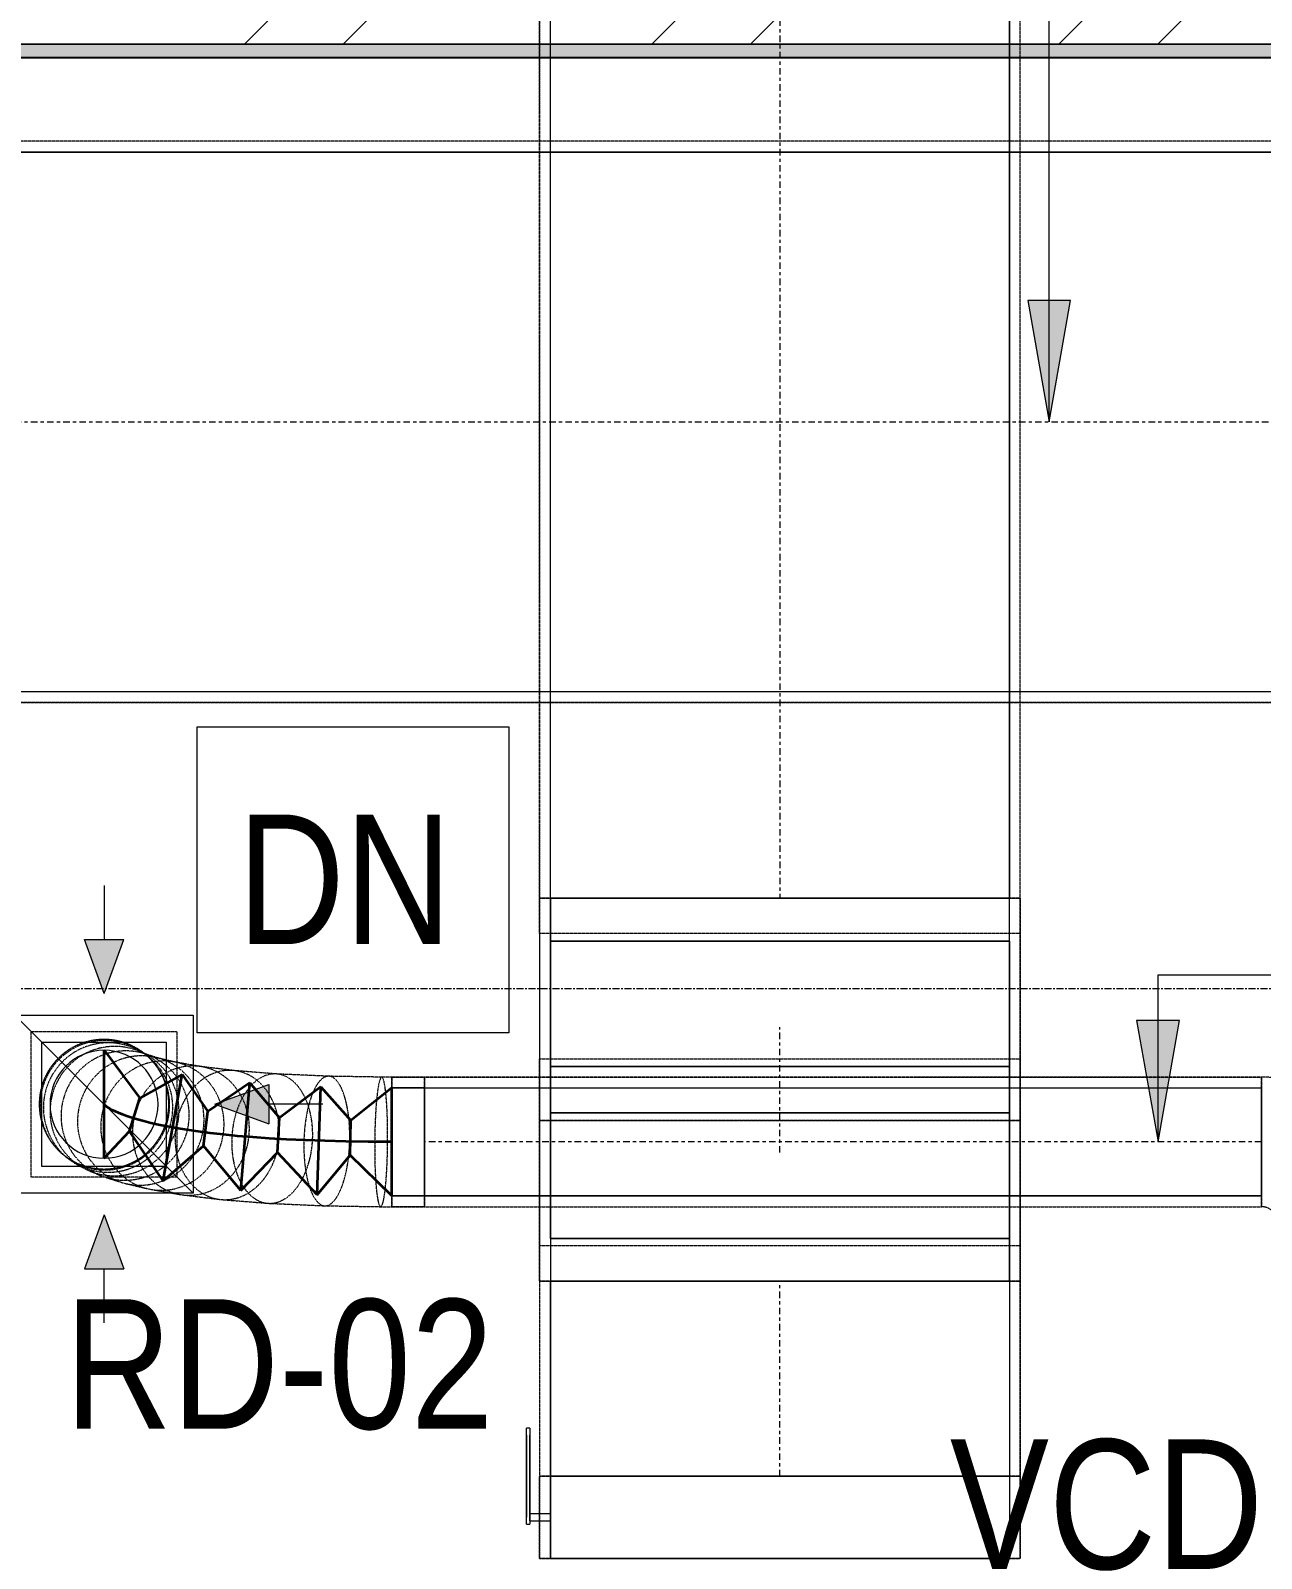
# Model space of a CAD drawing. Header units: inches. Extents: x -83664 to 20107, y -47222 to 19398.
# Drawn here: x -12832 to -10553, y -28820 to -25990 of the extents above; entities that cross this region are included whole.
import ezdxf

# ---------------------------------------------------------------- set-up
doc = ezdxf.new("R2010")
doc.units = ezdxf.units.IN
doc.header["$MEASUREMENT"] = 0
for name, pattern in [('Center', [29.999999, 12, -6, 6, -6]), ('Grid Line', [22.225, 12.7, -3.175, 3.175, -3.175]), ('Hidden 0_50', [1.0584, 0.5292, -0.5292])]:
    doc.linetypes.add(name, pattern=pattern)
for name, color, linetype, lineweight in [('A-DETL-GENF', 7, 'Continuous', 9), ('A-WALL', 7, 'Continuous', 9), ('A-WALL-PATT', 7, 'Continuous', 25), ('G-ANNO-TEXT', 7, 'Continuous', 9), ('M-HVAC-CDFF', 7, 'Continuous', 9), ('M-HVAC-DUCT-CNTR', 7, 'Center', 9), ('M-HVAC-DUCT-IDEN', 7, 'Continuous', 18), ('S-GRID', 7, 'Continuous', 9)]:
    doc.layers.add(name, color=color, linetype=linetype, lineweight=lineweight)
doc.layers.add('M-HVAC-DUCT', color=7, linetype='Continuous', lineweight=9, true_color=0xffe97f)
doc.layers.add('M-HVAC-DUCT-PATT', color=7, linetype='Continuous', lineweight=35, true_color=0x007f00)
doc.styles.add('Arial Narrow_21', font='ARIALN.TTF', dxfattribs={"height": 240})
pattern_1 = [(0, (0, 0), (1219.2, 304.8), [50.292, -864.108, 50.292, -864.108, -4876.8]), (0, (0, 0), (1219.2, 304.8), [-1828.8, 50.292, -1778.508, 50.292, -864.108, -2133.6]), (0, (0, 0), (1219.2, 304.8), [-4572, 50.292, -559.308, 50.292, -1473.708]), (120, (457.2, 152.4), (-873.56454, 903.45817), [50.292, -864.108, 50.292, -864.108, -4876.8]), (120, (457.2, 152.4), (-873.56454, 903.45817), [-1828.8, 50.292, -1778.508, 50.292, -864.108, -2133.6]), (120, (457.2, 152.4), (-873.56454, 903.45817), [-4572, 50.292, -559.308, 50.292, -1473.708]), (240, (609.6, 762), (-345.63546, -1208.25817), [50.292, -864.108, 50.292, -864.108, -4876.8]), (240, (609.6, 762), (-345.63546, -1208.25817), [-1828.8, 50.292, -1778.508, 50.292, -864.108, -2133.6]), (240, (609.6, 762), (-345.63546, -1208.25817), [-4572, 50.292, -559.308, 50.292, -1473.708])]
pattern_2 = [(45, (0, 0), (-377.1708, 377.1708), []), (45, (0, 571.5), (-377.1708, 377.1708), [])]

# ---------------------------------------------------------------- blocks, each defined once
blk = doc.blocks.new('GCE-AT-Return Air Rectangular Diffuser - 230x230-7597546-FIRST FLOOR AC CONDITIONING LAYOUT - PART A')
at = {"layer": 'A-DETL-GENF', "true_color": 0xff00ff}
for points in [[(0, 205), (36.4, 305), (-36.4, 305)], [(-305, -36.4), (-205, 0), (-305, 36.4)], [(305, -36.4), (305, 36.4), (205, 0)], [(36.4, -305), (0, -205), (-36.4, -305)]]:
    blk.add_hatch(color=6, dxfattribs=at).paths.add_polyline_path(points)
at = {"layer": 'A-DETL-GENF', "color": 6, "true_color": 0xff00ff}
for p, q in [((0, 405), (0, 305)), ((0, 205), (-36.4, 305)), ((-36.4, 305), (36.4, 305)), ((0, 205), (36.4, 305)), ((-165, 165), (165, 165)), ((-165, -165), (-165, 165)), ((-165, 165), (165, -165)), ((165, 165), (165, -165)), ((-205, 0), (-305, 36.4)), ((-305, -36.4), (-305, 36.4)), ((205, 0), (305, 36.4)), ((305, 36.4), (305, -36.4)), ((405, 0), (305, 0)), ((-405, 0), (-305, 0)), ((-205, 0), (-305, -36.4)), ((205, 0), (305, -36.4)), ((165, -165), (-165, -165)), ((0, -205), (-36.4, -305)), ((0, -205), (36.4, -305)), ((-36.4, -305), (36.4, -305)), ((0, -405), (0, -305))]:
    blk.add_line(p, q, dxfattribs=at)
blk = doc.blocks.new('M_Rectangular to Round Transition - Angle - 45 Degree-V62-FIRST FLOOR AC CONDITIONING LAYOUT - PART A')
at = {"layer": 'M-HVAC-DUCT', "color": 6, "true_color": 0xff00ff}
for p, q in [((0, 100), (60.4, 100)), ((60.4, 100), (0, 100)), ((0, 100), (0, -100)), ((0, -100), (0, 100)), ((60.4, 0), (60.4, 100)), ((60.4, 0), (60.4, 100)), ((60.4, -100), (60.4, 0)), ((60.4, -100), (60.4, 0)), ((0, -100), (60.4, -100)), ((60.4, -100), (0, -100))]:
    blk.add_line(p, q, dxfattribs=at)
blk = doc.blocks.new('M_Rectangular to Round Transition - Angle - 45 Degree-7626202-FIRST FLOOR AC CONDITIONING LAYOUT - PART A')
at = {"layer": 'M-HVAC-DUCT', "color": 6, "true_color": 0xff00ff}
for p, q in [((132975.6, 86453.8), (133205.6, 86453.8)), ((132975.6, 86223.8), (132975.6, 86453.8)), ((133205.6, 86453.8), (133205.6, 86223.8)), ((133205.6, 86223.8), (132975.6, 86223.8))]:
    blk.add_line(p, q, dxfattribs=at)
for start, end in [(90, 180), (0, 90), (180, 270), (270, 0)]:
    blk.add_arc((133090.6, 86338.8), 100, start, end, dxfattribs=at)
blk = doc.blocks.new('TEMW-ME-DMP-Volume Control Damper - Standard-8296146-FIRST FLOOR AC CONDITIONING LAYOUT - PART A')
at = {"layer": 'M-HVAC-DUCT', "color": 30, "true_color": 0xff7f00}
for p, q in [((-165.1, 463.1), (-165.1, 469.45)), ((-152.4, 469.45), (-165.1, 469.45)), ((-165.1, 463.1), (-152.4, 463.1)), ((0, 469.45), (-152.4, 469.45)), ((-152.4, 469.45), (0, 469.45)), ((0, 463.1), (-152.4, 463.1)), ((-152.4, 463.1), (0, 463.1)), ((-6.35, 425), (-6.35, 463.1)), ((6.35, 463.1), (-6.35, 463.1)), ((6.35, 463.1), (-6.35, 463.1)), ((12.7, 469.45), (0, 469.45)), ((0, 463.1), (12.7, 463.1)), ((6.35, 463.1), (6.35, 425)), ((12.7, 469.45), (12.7, 463.1)), ((-76.2, 425), (-76.2, -425)), ((-76.2, -425), (-76.2, 425)), ((76.2, 425), (-76.2, 425)), ((-76.2, 425), (76.2, 425)), ((-76.2, 425), (76.2, 425)), ((-6.35, 425), (6.35, 425)), ((-6.35, 425), (6.35, 425)), ((76.2, 425), (76.2, -425)), ((76.2, -425), (76.2, 425)), ((-76.2, -425), (76.2, -425)), ((-76.2, -425), (76.2, -425)), ((-76.2, -425), (76.2, -425))]:
    blk.add_line(p, q, dxfattribs=at)
blk = doc.blocks.new('M_Rec Elbow - Radius - 0_75W-8989806-FIRST FLOOR AC CONDITIONING LAYOUT - PART A')
at = {"layer": 'M-HVAC-DUCT', "color": 30, "true_color": 0xff7f00}
for p, q in [((140437.2, 70463.5), (139587.2, 70463.5)), ((139587.2, 70463.5), (139587.2, 70145.3)), ((139587.2, 70463.5), (139587.2, 70065.8)), ((140437.2, 70145.3), (140437.2, 70463.5)), ((140437.2, 70463.5), (140437.2, 70065.8)), ((139587.2, 70145.3), (140437.2, 70145.3)), ((139587.2, 70145.3), (139587.2, 70065.8)), ((140437.2, 70065.8), (140437.2, 70145.3)), ((140437.2, 70065.8), (139587.2, 70065.8)), ((139587.2, 70065.8), (140437.2, 70065.8))]:
    blk.add_line(p, q, dxfattribs=at)
blk = doc.blocks.new('M_Rec Elbow - Radius - 0_75W-V168-FIRST FLOOR AC CONDITIONING LAYOUT - PART A')
at = {"layer": 'M-HVAC-DUCT', "color": 30, "true_color": 0xff7f00}
for p, q in [((139587.2, 70775.4), (140437.2, 70775.4)), ((140437.2, 70775.4), (139587.2, 70775.4)), ((139587.2, 70775.4), (139587.2, 70695.8)), ((139587.2, 70377.6), (139587.2, 70775.4)), ((140437.2, 70695.8), (140437.2, 70775.4)), ((140437.2, 70377.6), (140437.2, 70775.4)), ((139587.2, 70695.8), (140437.2, 70695.8)), ((139587.2, 70377.6), (139587.2, 70695.8)), ((140437.2, 70695.8), (140437.2, 70377.6)), ((140437.2, 70377.6), (139587.2, 70377.6))]:
    blk.add_line(p, q, dxfattribs=at)
blk = doc.blocks.new('TEMW-SMBZ-HO-BM-HVAC-00002_rvt-1-FIRST FLOOR AC CONDITIONING LAYOUT - PART A')
at = {"layer": 'M-HVAC-DUCT', "color": 30, "linetype": 'Hidden 0_50', "true_color": 0xff7f00}
for p, q in [((139567.2, 72523.3), (139567.2, 70775.4)), ((139567.2, 70775.4), (139567.2, 72523.3)), ((140457.2, 70775.4), (140457.2, 72523.3)), ((140457.2, 70775.4), (140457.2, 72523.3)), ((139567.2, 70775.4), (140457.2, 70775.4)), ((140457.2, 70775.4), (139567.2, 70775.4)), ((139567.2, 70710), (139567.2, 70775.4)), ((139567.2, 70775.4), (139567.2, 70363.5)), ((139567.2, 70775.4), (140457.2, 70775.4)), ((140457.2, 70775.4), (139567.2, 70775.4)), ((140457.2, 70363.5), (140457.2, 70775.4)), ((140457.2, 70775.4), (140457.2, 70710)), ((140457.2, 70710), (139567.2, 70710)), ((139567.2, 70710), (139567.2, 70363.5)), ((139567.2, 70710), (139567.2, 70477.7)), ((139567.2, 70710), (139567.2, 70363.5)), ((140457.2, 70710), (139567.2, 70710)), ((140457.2, 70363.5), (140457.2, 70710)), ((140457.2, 70710), (140457.2, 70477.7)), ((140457.2, 70363.5), (140457.2, 70710)), ((139567.2, 70131.2), (139567.2, 70477.7)), ((139567.2, 70477.7), (139567.2, 70065.8)), ((139567.2, 70477.7), (140457.2, 70477.7)), ((139567.2, 70131.2), (139567.2, 70477.7)), ((139567.2, 70477.7), (140457.2, 70477.7)), ((140457.2, 70065.8), (140457.2, 70477.7)), ((140457.2, 70477.7), (140457.2, 70131.2)), ((140457.2, 70477.7), (140457.2, 70131.2)), ((139567.2, 70363.5), (140457.2, 70363.5)), ((139567.2, 70363.5), (139567.2, 70131.2)), ((140457.2, 70363.5), (139567.2, 70363.5)), ((140457.2, 70131.2), (140457.2, 70363.5)), ((139567.2, 70065.8), (139567.2, 70131.2)), ((140457.2, 70131.2), (139567.2, 70131.2)), ((140457.2, 70131.2), (139567.2, 70131.2)), ((140457.2, 70131.2), (140457.2, 70065.8)), ((140457.2, 70065.8), (139567.2, 70065.8)), ((139567.2, 70065.8), (140457.2, 70065.8)), ((139567.2, 70065.8), (139567.2, 69704.8)), ((139567.2, 70065.8), (139567.2, 69704.8)), ((139567.2, 70065.8), (140457.2, 70065.8)), ((139567.2, 70065.8), (140457.2, 70065.8)), ((140457.2, 69704.8), (140457.2, 70065.8)), ((140457.2, 70065.8), (140457.2, 69704.8)), ((140457.2, 69704.8), (139567.2, 69704.8)), ((139567.2, 69704.8), (139567.2, 69552.4)), ((139567.2, 69552.4), (139567.2, 69704.8)), ((139567.2, 69704.8), (140457.2, 69704.8)), ((140457.2, 69704.8), (139567.2, 69704.8)), ((139567.2, 69704.8), (140457.2, 69704.8)), ((140457.2, 69552.4), (140457.2, 69704.8)), ((140457.2, 69704.8), (140457.2, 69552.4)), ((139567.2, 69552.4), (140457.2, 69552.4)), ((140457.2, 69552.4), (139567.2, 69552.4))]:
    blk.add_line(p, q, dxfattribs=at)
at = {"layer": 'M-HVAC-DUCT', "color": 30, "true_color": 0xff7f00}
for p, q in [((139587.2, 70775.4), (139587.2, 72523.3)), ((139587.2, 70775.4), (139587.2, 72523.3)), ((140437.2, 72523.3), (140437.2, 70775.4)), ((140437.2, 70775.4), (140437.2, 72523.3)), ((140437.2, 70775.4), (139587.2, 70775.4)), ((139587.2, 70775.4), (140437.2, 70775.4)), ((139587.2, 70695.8), (139587.2, 70377.6)), ((140437.2, 70695.8), (139587.2, 70695.8)), ((139587.2, 70463.5), (139587.2, 70695.8)), ((140437.2, 70377.6), (140437.2, 70695.8)), ((140437.2, 70695.8), (140437.2, 70463.5)), ((139587.2, 70463.5), (140437.2, 70463.5)), ((139587.2, 70145.3), (139587.2, 70463.5)), ((140437.2, 70463.5), (140437.2, 70145.3)), ((139587.2, 70377.6), (140437.2, 70377.6)), ((139587.2, 70377.6), (139587.2, 70145.3)), ((140437.2, 70377.6), (140437.2, 70145.3)), ((140437.2, 70145.3), (139587.2, 70145.3)), ((139587.2, 70065.8), (140437.2, 70065.8)), ((140437.2, 70065.8), (139587.2, 70065.8)), ((139587.2, 69704.8), (139587.2, 70065.8)), ((139587.2, 70065.8), (139587.2, 69704.8)), ((140437.2, 70065.8), (140437.2, 69704.8)), ((140437.2, 70065.8), (140437.2, 69704.8)), ((139587.2, 69704.8), (140437.2, 69704.8)), ((140437.2, 69704.8), (139587.2, 69704.8))]:
    blk.add_line(p, q, dxfattribs=at)
at = {"layer": 'M-HVAC-DUCT', "color": 6, "linetype": 'Hidden 0_50', "true_color": 0xff00ff}
for p, q in [((142116.5, 72177.7), (138594.9, 72177.7)), ((142116.5, 72177.7), (138594.9, 72177.7)), ((138594.9, 71137.7), (142116.5, 71137.7)), ((142116.5, 71137.7), (138594.9, 71137.7)), ((138625.4, 70258.8), (138625.4, 70528.8)), ((138625.4, 70528.8), (138895.4, 70528.8)), ((138895.4, 70528.8), (138895.4, 70258.8)), ((138845.7, 70483.5), (138826.3, 70491.7)), ((138838.2, 70485.9), (138826.4, 70492.5)), ((138840, 70483.6), (138834.1, 70488.1)), ((138864.4, 70478.1), (138835.8, 70487.2)), ((138847.4, 70476.4), (138845.8, 70478)), ((138895.8, 70471), (138856.3, 70480.3)), ((138941.3, 70463.3), (138889.4, 70472.3)), ((139002.2, 70456), (138936.5, 70464)), ((139080.1, 70449.8), (138999, 70456.3)), ((139176.8, 70445.6), (139078.5, 70449.9)), ((139274.7, 70444), (139176.4, 70445.6)), ((139293.6, 70444), (139274.7, 70444)), ((139293.6, 70204), (139293.6, 70444)), ((139293.6, 70204), (139293.6, 70444)), ((139354, 70444), (139293.6, 70444)), ((139293.6, 70444), (139354, 70444)), ((139293.6, 70444), (139293.6, 70324)), ((139293.6, 70444), (139293.6, 70324)), ((139354, 70444), (139354, 70204)), ((139354, 70204), (139354, 70444)), ((140904, 70444), (139354, 70444)), ((139354, 70444), (140904, 70444)), ((139354, 70444), (139354, 70204)), ((139354, 70204), (139354, 70444)), ((140904, 70444), (140904, 70204)), ((140904, 70204), (140904, 70444)), ((140904, 70444), (140904, 70204)), ((140904, 70204), (140904, 70444)), ((138674.9, 70309.6), (138676.5, 70307.9)), ((139293.6, 70324), (139293.6, 70204)), ((139293.6, 70324), (139293.6, 70204)), ((138689.8, 70296.2), (138695.8, 70291.8)), ((138709.4, 70282.9), (138721.4, 70276.2)), ((138895.4, 70258.8), (138625.4, 70258.8)), ((138733.3, 70270.4), (138753.1, 70262.1)), ((138763.1, 70258.4), (138792.5, 70249.2)), ((138800.6, 70246.9), (138841.2, 70237.3)), ((138847.6, 70236), (138901.3, 70226.6)), ((138906.1, 70225.9), (138974.8, 70217.5)), ((138978.1, 70217.2), (139063.6, 70210.4)), ((139065.3, 70210.3), (139169.2, 70205.7)), ((139169.6, 70205.7), (139272.7, 70204)), ((139272.7, 70204), (139293.6, 70204)), ((139354, 70204), (139293.6, 70204)), ((139293.6, 70204), (139354, 70204)), ((139354, 70204), (140904, 70204)), ((139354, 70204), (140904, 70204))]:
    blk.add_line(p, q, dxfattribs=at)
at = {"layer": 'M-HVAC-DUCT', "color": 6, "true_color": 0xff00ff}
for p, q in [((138594.9, 72157.7), (142116.5, 72157.7)), ((142116.5, 72157.7), (138594.9, 72157.7)), ((142116.5, 71157.7), (138594.9, 71157.7)), ((142116.5, 71157.7), (138594.9, 71157.7)), ((139354, 70224), (139354, 70424)), ((139354, 70424), (139354, 70224)), ((139354, 70424), (140904, 70424)), ((139354, 70424), (140904, 70424)), ((140904, 70224), (140904, 70424)), ((140904, 70424), (140904, 70224)), ((140904, 70224), (139354, 70224)), ((139354, 70224), (140904, 70224))]:
    blk.add_line(p, q, dxfattribs=at)
at = {"layer": 'M-HVAC-DUCT', "color": 6, "linetype": 'Hidden 0_50', "true_color": 0xff00ff}
for centre, radius, start, end in [((138760.4, 70393.8), 120, 90, 180), ((138760.4, 70393.8), 120, 0, 90), ((140904, 70174), 270, 0, 90), ((140904, 70174), 270, 0, 90), ((138760.4, 70393.8), 120, 180, 270), ((138760.4, 70393.8), 120, 270, 0), ((140904, 70174), 30, 0, 90), ((140904, 70174), 30, 0, 90)]:
    blk.add_arc(centre, radius, start, end, dxfattribs=at)
for start_param, end_param in [(0.726541, 3.868133), (3.868133, 7.009726)]:
    blk.add_ellipse((138760.4, 70393.8), major_axis=(85.5, 84.2), ratio=0.999866, start_param=start_param, end_param=end_param, dxfattribs=at)
for points in [[(138769.9, 70511.9), (138759.5, 70512.6), (138738.4, 70511.2), (138708.4, 70501), (138682, 70483.4), (138661.1, 70459.6), (138647.1, 70431.2), (138640.9, 70400.2), (138642.9, 70368.5), (138653.1, 70338.5), (138670.6, 70312.2), (138694.4, 70291.3), (138722.8, 70277.3), (138743.5, 70273.1), (138754, 70272.4)], [(138775.9, 70507.4), (138765.5, 70508), (138744.4, 70506.7), (138714.4, 70496.5), (138688.1, 70478.9), (138667.2, 70455.1), (138653.2, 70426.7), (138646.9, 70395.6), (138649, 70364), (138659.1, 70334), (138676.6, 70307.7), (138700.4, 70286.8), (138728.7, 70272.8), (138749.4, 70268.7), (138759.8, 70268)], [(138787.9, 70500.7), (138777.5, 70501.3), (138756.5, 70499.9), (138726.6, 70489.7), (138700.4, 70472), (138679.5, 70448.2), (138665.5, 70419.8), (138659.3, 70388.7), (138661.2, 70357.1), (138671.3, 70327.2), (138688.8, 70300.9), (138712.4, 70280.1), (138740.7, 70266.1), (138761.3, 70262.1), (138771.7, 70261.4)], [(138754, 70272.4), (138764.4, 70271.7), (138785.5, 70273.1), (138815.5, 70283.3), (138841.9, 70300.9), (138862.8, 70324.7), (138876.8, 70353.1), (138883, 70384.1), (138881, 70415.7), (138870.8, 70445.8), (138853.3, 70472.1), (138829.5, 70493), (138801.1, 70507), (138780.4, 70511.2), (138769.9, 70511.9)], [(138759.8, 70268), (138770.3, 70267.3), (138791.3, 70268.7), (138821.3, 70278.9), (138847.6, 70296.5), (138868.5, 70320.3), (138882.6, 70348.7), (138888.8, 70379.8), (138886.8, 70411.4), (138876.7, 70441.4), (138859.1, 70467.7), (138835.4, 70488.6), (138807, 70502.6), (138786.3, 70506.7), (138775.9, 70507.4)], [(138807.6, 70492.4), (138797.3, 70493), (138776.4, 70491.6), (138746.7, 70481.3), (138720.6, 70463.6), (138699.8, 70439.7), (138685.9, 70411.2), (138679.7, 70380.2), (138681.6, 70348.6), (138691.6, 70318.7), (138708.9, 70292.5), (138732.4, 70271.7), (138760.5, 70257.9), (138780.9, 70253.8), (138791.3, 70253.2)], [(138836.6, 70483.2), (138826.4, 70483.8), (138805.8, 70482.3), (138776.5, 70471.8), (138750.7, 70454), (138730.2, 70430.1), (138716.4, 70401.6), (138710.2, 70370.5), (138712.1, 70339), (138721.9, 70309.1), (138739, 70283), (138762.1, 70262.3), (138789.8, 70248.6), (138810, 70244.6), (138820.2, 70244)], [(138876.6, 70473.8), (138866.7, 70474.3), (138846.6, 70472.6), (138818, 70462), (138792.9, 70444), (138772.8, 70420), (138759.4, 70391.4), (138753.3, 70360.3), (138755.1, 70328.8), (138764.6, 70299), (138781.2, 70272.9), (138803.8, 70252.4), (138830.7, 70238.9), (138850.4, 70235.1), (138860.4, 70234.5)], [(138771.7, 70261.4), (138782.1, 70260.7), (138803.1, 70262.2), (138833, 70272.4), (138859.3, 70290), (138880.1, 70313.9), (138894.1, 70342.3), (138900.4, 70373.3), (138898.4, 70404.9), (138888.3, 70434.9), (138870.9, 70461.2), (138847.2, 70482), (138818.9, 70495.9), (138798.3, 70500), (138787.9, 70500.7)], [(138791.3, 70253.2), (138801.6, 70252.6), (138822.5, 70254), (138852.2, 70264.4), (138878.3, 70282.1), (138899, 70305.9), (138913, 70334.4), (138919.2, 70365.4), (138917.3, 70397), (138907.3, 70426.9), (138890, 70453.1), (138866.5, 70473.9), (138838.4, 70487.8), (138817.9, 70491.8), (138807.6, 70492.4)], [(138820.2, 70244), (138830.4, 70243.4), (138851, 70245), (138880.4, 70255.4), (138906.2, 70273.2), (138926.7, 70297.2), (138940.5, 70325.7), (138946.7, 70356.8), (138944.8, 70388.3), (138935, 70418.2), (138917.9, 70444.3), (138894.7, 70465), (138867, 70478.7), (138846.8, 70482.6), (138836.6, 70483.2)], [(138860.4, 70234.5), (138870.3, 70234), (138890.4, 70235.7), (138919, 70246.3), (138944.1, 70264.2), (138964.1, 70288.3), (138977.6, 70316.9), (138983.7, 70348), (138981.9, 70379.5), (138972.4, 70409.3), (138955.8, 70435.3), (138933.2, 70455.8), (138906.3, 70469.4), (138886.6, 70473.2), (138876.6, 70473.8)], [(138929.2, 70464.6), (138919.7, 70465.1), (138900.7, 70463.2), (138873.6, 70452.3), (138849.7, 70434.2), (138830.7, 70409.9), (138817.8, 70381.2), (138812.1, 70350.1), (138813.7, 70318.6), (138822.7, 70288.9), (138838.4, 70263), (138859.8, 70242.7), (138885.3, 70229.4), (138904, 70225.8), (138913.4, 70225.3)], [(138995.7, 70456.5), (138987.3, 70456.8), (138970.3, 70454.7), (138946.1, 70443.5), (138924.7, 70425), (138907.7, 70400.5), (138896.2, 70371.6), (138891, 70340.4), (138892.4, 70309), (138900.4, 70279.4), (138914.4, 70253.7), (138933.4, 70233.7), (138956.3, 70220.7), (138972.9, 70217.3), (138981.3, 70217)], [(138913.4, 70225.3), (138922.9, 70224.9), (138941.9, 70226.7), (138969, 70237.6), (138992.9, 70255.8), (139011.9, 70280), (139024.8, 70308.7), (139030.5, 70339.8), (139028.9, 70371.3), (139019.9, 70401), (139004.2, 70426.9), (138982.8, 70447.2), (138957.3, 70460.6), (138938.6, 70464.2), (138929.2, 70464.6)], [(138981.3, 70217), (138989.8, 70216.7), (139006.7, 70218.8), (139031, 70230), (139052.3, 70248.5), (139069.3, 70273), (139080.8, 70301.8), (139086.1, 70333.1), (139084.6, 70364.5), (139076.6, 70394.1), (139062.6, 70419.8), (139043.6, 70439.8), (139020.8, 70452.8), (139004.2, 70456.2), (138995.7, 70456.5)], [(139077.6, 70449.9), (139071, 70450.1), (139057.9, 70447.7), (139039, 70436), (139022.5, 70417.2), (139009.2, 70392.4), (139000.3, 70363.3), (138996.2, 70332), (138997.3, 70300.6), (139003.4, 70271.1), (139014.3, 70245.7), (139029, 70226.1), (139046.7, 70213.5), (139059.6, 70210.4), (139066.1, 70210.2)], [(139066.1, 70210.2), (139072.7, 70210.1), (139085.8, 70212.5), (139104.7, 70224.1), (139121.3, 70243), (139134.5, 70267.8), (139143.4, 70296.8), (139147.5, 70328.1), (139146.5, 70359.6), (139140.3, 70389), (139129.5, 70414.4), (139114.7, 70434.1), (139097, 70446.7), (139084.2, 70449.8), (139077.6, 70449.9)], [(139176.3, 70445.6), (139172.6, 70445.6), (139165.2, 70443), (139154.5, 70431), (139145, 70411.8), (139137.5, 70386.7), (139132.4, 70357.5), (139130.1, 70326.1), (139130.7, 70294.7), (139134.2, 70265.4), (139140.3, 70240.2), (139148.6, 70220.8), (139158.7, 70208.5), (139165.9, 70205.7), (139169.7, 70205.7)], [(139169.7, 70205.7), (139173.4, 70205.6), (139180.8, 70208.3), (139191.5, 70220.3), (139200.9, 70239.5), (139208.5, 70264.5), (139213.6, 70293.7), (139215.9, 70325.1), (139215.3, 70356.6), (139211.8, 70385.9), (139205.7, 70411.1), (139197.4, 70430.5), (139187.3, 70442.7), (139180.1, 70445.5), (139176.3, 70445.6)], [(139274.7, 70444), (139273.6, 70444), (139271.5, 70441.2), (139268.5, 70429.1), (139265.8, 70409.8), (139263.7, 70384.7), (139262.2, 70355.4), (139261.6, 70324), (139261.7, 70292.6), (139262.7, 70263.3), (139264.4, 70238.2), (139266.8, 70218.9), (139269.6, 70206.8), (139271.7, 70204), (139272.7, 70204)], [(139272.7, 70204), (139273.8, 70204), (139275.9, 70206.8), (139278.9, 70218.9), (139281.6, 70238.2), (139283.7, 70263.3), (139285.1, 70292.6), (139285.8, 70324), (139285.6, 70355.4), (139284.7, 70384.7), (139282.9, 70409.8), (139280.6, 70429.1), (139277.8, 70441.2), (139275.7, 70444), (139274.7, 70444)]]:
    blk.add_open_spline(points, degree=3, dxfattribs=at)
at = {"layer": 'M-HVAC-DUCT-CNTR', "color": 30, "true_color": 0xff7f00}
for p, q in [((140012.2, 72523.3), (140012.2, 70775.4)), ((140012.2, 70304.4), (140012.2, 70536.7)), ((140012.2, 69704.8), (140012.2, 70065.8))]:
    blk.add_line(p, q, dxfattribs=at)
at = {"layer": 'M-HVAC-DUCT-CNTR', "color": 6, "true_color": 0xff00ff}
for p, q in [((138594.9, 71657.7), (142116.5, 71657.7)), ((140904, 70324), (139354, 70324))]:
    blk.add_line(p, q, dxfattribs=at)
at = {"layer": 'M-HVAC-DUCT-CNTR', "color": 6, "linetype": 'Continuous', "lineweight": 35, "true_color": 0xff00ff}
blk.add_open_spline([(139293.6, 70324), (138813.6, 70324), (138760.4, 70393.8), (138760.4, 70393.8)], degree=3, dxfattribs=at)
at = {"layer": 'M-HVAC-DUCT-PATT', "color": 6, "true_color": 0xff00ff}
for p, q in [((138760.4, 70293.8), (138760.4, 70493.8)), ((138760.4, 70493.8), (138826.4, 70405.1)), ((138905.4, 70448.9), (138826.4, 70405.1)), ((138869.9, 70252.1), (138905.4, 70448.9)), ((138869.9, 70252.1), (138905.4, 70448.9)), ((138905.4, 70448.9), (138952.7, 70380.3)), ((139030.6, 70433.3), (138952.7, 70380.3)), ((139014, 70234), (139030.6, 70433.3)), ((139014, 70234), (139030.6, 70433.3)), ((139030.6, 70433.3), (139085.1, 70368.6)), ((139161.7, 70426), (139085.1, 70368.6)), ((139155.1, 70226.1), (139161.7, 70426)), ((139155.1, 70226.1), (139161.7, 70426)), ((139161.7, 70426), (139217.3, 70363.8)), ((139293.6, 70424), (139217.3, 70363.8)), ((139293.6, 70224), (139293.6, 70424)), ((139293.6, 70224), (139293.6, 70424)), ((138807.3, 70343.8), (138826.4, 70405.1)), ((138944.6, 70316.6), (138952.7, 70380.3)), ((139081.4, 70304.5), (139085.1, 70368.6)), ((139216.3, 70299.6), (139217.3, 70363.8)), ((138760.4, 70293.8), (138807.3, 70343.8)), ((138869.9, 70252.1), (138807.3, 70343.8)), ((138869.9, 70252.1), (138944.6, 70316.6)), ((139014, 70234), (138944.6, 70316.6)), ((139014, 70234), (139081.4, 70304.5)), ((139155.1, 70226.1), (139081.4, 70304.5)), ((139155.1, 70226.1), (139216.3, 70299.6)), ((139293.6, 70224), (139216.3, 70299.6))]:
    blk.add_line(p, q, dxfattribs=at)
at = {"layer": 'M-HVAC-CDFF', "color": 6, "linetype": 'Hidden 0_50', "lineweight": 9, "true_color": 0xff00ff}
blk.add_blockref('GCE-AT-Return Air Rectangular Diffuser - 230x230-7597546-FIRST FLOOR AC CONDITIONING LAYOUT - PART A', (138760.4, 70393.8), dxfattribs=at)
at = {"layer": 'M-HVAC-DUCT', "color": 6, "linetype": 'Hidden 0_50', "lineweight": 9, "true_color": 0xff00ff}
for name, p in [('M_Rec Elbow - Radius - 0_75W-V168-FIRST FLOOR AC CONDITIONING LAYOUT - PART A', (0, 0)), ('M_Rectangular to Round Transition - Angle - 45 Degree-7626202-FIRST FLOOR AC CONDITIONING LAYOUT - PART A', (5669.8, -15945.1)), ('M_Rec Elbow - Radius - 0_75W-8989806-FIRST FLOOR AC CONDITIONING LAYOUT - PART A', (0, 0))]:
    blk.add_blockref(name, p, dxfattribs=at)
at = {"layer": 'M-HVAC-DUCT', "color": 6, "linetype": 'Hidden 0_50', "lineweight": 9, "true_color": 0xff00ff, "rotation": 180}
blk.add_blockref('M_Rectangular to Round Transition - Angle - 45 Degree-V62-FIRST FLOOR AC CONDITIONING LAYOUT - PART A', (139354, 70324), dxfattribs=at)
at = {"layer": 'M-HVAC-DUCT', "color": 6, "linetype": 'Hidden 0_50', "lineweight": 9, "true_color": 0xff00ff, "extrusion": (0, 0, -1), "rotation": 270}
blk.add_blockref('TEMW-ME-DMP-Volume Control Damper - Standard-8296146-FIRST FLOOR AC CONDITIONING LAYOUT - PART A', (-140012.2, 69628.6), dxfattribs=at)
blk = doc.blocks.new('TEMW-SMBZ-HO-BM-HVAC-00002_rvt-2-FIRST FLOOR AC CONDITIONING LAYOUT - PART A')
at = {"layer": 'M-HVAC-DUCT', "color": 30, "linetype": 'Hidden 0_50', "true_color": 0xff7f00}
for p, q in [((139567.2, 72523.3), (139567.2, 70775.4)), ((139567.2, 70775.4), (139567.2, 72523.3)), ((140457.2, 70775.4), (140457.2, 72523.3)), ((140457.2, 70775.4), (140457.2, 72523.3)), ((139567.2, 70775.4), (140457.2, 70775.4)), ((140457.2, 70775.4), (139567.2, 70775.4)), ((139567.2, 70710), (139567.2, 70775.4)), ((139567.2, 70775.4), (139567.2, 70363.5)), ((139567.2, 70775.4), (140457.2, 70775.4)), ((140457.2, 70775.4), (139567.2, 70775.4)), ((140457.2, 70363.5), (140457.2, 70775.4)), ((140457.2, 70775.4), (140457.2, 70710)), ((140457.2, 70710), (139567.2, 70710)), ((139567.2, 70710), (139567.2, 70363.5)), ((139567.2, 70710), (139567.2, 70477.7)), ((139567.2, 70710), (139567.2, 70363.5)), ((140457.2, 70710), (139567.2, 70710)), ((140457.2, 70363.5), (140457.2, 70710)), ((140457.2, 70710), (140457.2, 70477.7)), ((140457.2, 70363.5), (140457.2, 70710)), ((139567.2, 70131.2), (139567.2, 70477.7)), ((139567.2, 70477.7), (139567.2, 70065.8)), ((139567.2, 70477.7), (140457.2, 70477.7)), ((139567.2, 70131.2), (139567.2, 70477.7)), ((139567.2, 70477.7), (140457.2, 70477.7)), ((140457.2, 70065.8), (140457.2, 70477.7)), ((140457.2, 70477.7), (140457.2, 70131.2)), ((140457.2, 70477.7), (140457.2, 70131.2)), ((139567.2, 70363.5), (140457.2, 70363.5)), ((139567.2, 70363.5), (139567.2, 70131.2)), ((140457.2, 70363.5), (139567.2, 70363.5)), ((140457.2, 70131.2), (140457.2, 70363.5)), ((139567.2, 70065.8), (139567.2, 70131.2)), ((140457.2, 70131.2), (139567.2, 70131.2)), ((140457.2, 70131.2), (139567.2, 70131.2)), ((140457.2, 70131.2), (140457.2, 70065.8)), ((140457.2, 70065.8), (139567.2, 70065.8)), ((139567.2, 70065.8), (140457.2, 70065.8)), ((139567.2, 70065.8), (139567.2, 69704.8)), ((139567.2, 70065.8), (139567.2, 69704.8)), ((139567.2, 70065.8), (140457.2, 70065.8)), ((139567.2, 70065.8), (140457.2, 70065.8)), ((140457.2, 69704.8), (140457.2, 70065.8)), ((140457.2, 70065.8), (140457.2, 69704.8)), ((140457.2, 69704.8), (139567.2, 69704.8)), ((139567.2, 69704.8), (139567.2, 69552.4)), ((139567.2, 69552.4), (139567.2, 69704.8)), ((139567.2, 69704.8), (140457.2, 69704.8)), ((140457.2, 69704.8), (139567.2, 69704.8)), ((139567.2, 69704.8), (140457.2, 69704.8)), ((140457.2, 69552.4), (140457.2, 69704.8)), ((140457.2, 69704.8), (140457.2, 69552.4)), ((139567.2, 69552.4), (140457.2, 69552.4)), ((140457.2, 69552.4), (139567.2, 69552.4))]:
    blk.add_line(p, q, dxfattribs=at)
at = {"layer": 'M-HVAC-DUCT', "color": 30, "true_color": 0xff7f00}
for p, q in [((139587.2, 70775.4), (139587.2, 72523.3)), ((139587.2, 70775.4), (139587.2, 72523.3)), ((140437.2, 72523.3), (140437.2, 70775.4)), ((140437.2, 70775.4), (140437.2, 72523.3)), ((140437.2, 70775.4), (139587.2, 70775.4)), ((139587.2, 70775.4), (140437.2, 70775.4)), ((139587.2, 70695.8), (139587.2, 70377.6)), ((140437.2, 70695.8), (139587.2, 70695.8)), ((139587.2, 70463.5), (139587.2, 70695.8)), ((140437.2, 70377.6), (140437.2, 70695.8)), ((140437.2, 70695.8), (140437.2, 70463.5)), ((139587.2, 70463.5), (140437.2, 70463.5)), ((139587.2, 70145.3), (139587.2, 70463.5)), ((140437.2, 70463.5), (140437.2, 70145.3)), ((139587.2, 70377.6), (140437.2, 70377.6)), ((139587.2, 70377.6), (139587.2, 70145.3)), ((140437.2, 70377.6), (140437.2, 70145.3)), ((140437.2, 70145.3), (139587.2, 70145.3)), ((139587.2, 70065.8), (140437.2, 70065.8)), ((140437.2, 70065.8), (139587.2, 70065.8)), ((139587.2, 69704.8), (139587.2, 70065.8)), ((139587.2, 70065.8), (139587.2, 69704.8)), ((140437.2, 70065.8), (140437.2, 69704.8)), ((140437.2, 70065.8), (140437.2, 69704.8)), ((139587.2, 69704.8), (140437.2, 69704.8)), ((140437.2, 69704.8), (139587.2, 69704.8))]:
    blk.add_line(p, q, dxfattribs=at)
at = {"layer": 'M-HVAC-DUCT', "color": 6, "linetype": 'Hidden 0_50', "true_color": 0xff00ff}
for p, q in [((142116.5, 72177.7), (138594.9, 72177.7)), ((142116.5, 72177.7), (138594.9, 72177.7)), ((138594.9, 71137.7), (142116.5, 71137.7)), ((142116.5, 71137.7), (138594.9, 71137.7)), ((138625.4, 70258.8), (138625.4, 70528.8)), ((138625.4, 70528.8), (138895.4, 70528.8)), ((138895.4, 70528.8), (138895.4, 70258.8)), ((138845.7, 70483.5), (138826.3, 70491.7)), ((138838.2, 70485.9), (138826.4, 70492.5)), ((138840, 70483.6), (138834.1, 70488.1)), ((138864.4, 70478.1), (138835.8, 70487.2)), ((138847.4, 70476.4), (138845.8, 70478)), ((138895.8, 70471), (138856.3, 70480.3)), ((138941.3, 70463.3), (138889.4, 70472.3)), ((139002.2, 70456), (138936.5, 70464)), ((139080.1, 70449.8), (138999, 70456.3)), ((139176.8, 70445.6), (139078.5, 70449.9)), ((139274.7, 70444), (139176.4, 70445.6)), ((139293.6, 70444), (139274.7, 70444)), ((139293.6, 70204), (139293.6, 70444)), ((139293.6, 70204), (139293.6, 70444)), ((139354, 70444), (139293.6, 70444)), ((139293.6, 70444), (139354, 70444)), ((139293.6, 70444), (139293.6, 70324)), ((139293.6, 70444), (139293.6, 70324)), ((139354, 70444), (139354, 70204)), ((139354, 70204), (139354, 70444)), ((140904, 70444), (139354, 70444)), ((139354, 70444), (140904, 70444)), ((139354, 70444), (139354, 70204)), ((139354, 70204), (139354, 70444)), ((140904, 70444), (140904, 70204)), ((140904, 70204), (140904, 70444)), ((140904, 70444), (140904, 70204)), ((140904, 70204), (140904, 70444)), ((138674.9, 70309.6), (138676.5, 70307.9)), ((139293.6, 70324), (139293.6, 70204)), ((139293.6, 70324), (139293.6, 70204)), ((138689.8, 70296.2), (138695.8, 70291.8)), ((138709.4, 70282.9), (138721.4, 70276.2)), ((138895.4, 70258.8), (138625.4, 70258.8)), ((138733.3, 70270.4), (138753.1, 70262.1)), ((138763.1, 70258.4), (138792.5, 70249.2)), ((138800.6, 70246.9), (138841.2, 70237.3)), ((138847.6, 70236), (138901.3, 70226.6)), ((138906.1, 70225.9), (138974.8, 70217.5)), ((138978.1, 70217.2), (139063.6, 70210.4)), ((139065.3, 70210.3), (139169.2, 70205.7)), ((139169.6, 70205.7), (139272.7, 70204)), ((139272.7, 70204), (139293.6, 70204)), ((139354, 70204), (139293.6, 70204)), ((139293.6, 70204), (139354, 70204)), ((139354, 70204), (140904, 70204)), ((139354, 70204), (140904, 70204))]:
    blk.add_line(p, q, dxfattribs=at)
at = {"layer": 'M-HVAC-DUCT', "color": 6, "true_color": 0xff00ff}
for p, q in [((138594.9, 72157.7), (142116.5, 72157.7)), ((142116.5, 72157.7), (138594.9, 72157.7)), ((142116.5, 71157.7), (138594.9, 71157.7)), ((142116.5, 71157.7), (138594.9, 71157.7)), ((139354, 70224), (139354, 70424)), ((139354, 70424), (139354, 70224)), ((139354, 70424), (140904, 70424)), ((139354, 70424), (140904, 70424)), ((140904, 70224), (140904, 70424)), ((140904, 70424), (140904, 70224)), ((140904, 70224), (139354, 70224)), ((139354, 70224), (140904, 70224))]:
    blk.add_line(p, q, dxfattribs=at)
at = {"layer": 'M-HVAC-DUCT', "color": 6, "linetype": 'Hidden 0_50', "true_color": 0xff00ff}
for centre, radius, start, end in [((138760.4, 70393.8), 120, 90, 180), ((138760.4, 70393.8), 120, 0, 90), ((140904, 70174), 270, 0, 90), ((140904, 70174), 270, 0, 90), ((138760.4, 70393.8), 120, 180, 270), ((138760.4, 70393.8), 120, 270, 0), ((140904, 70174), 30, 0, 90), ((140904, 70174), 30, 0, 90)]:
    blk.add_arc(centre, radius, start, end, dxfattribs=at)
for start_param, end_param in [(0.726541, 3.868133), (3.868133, 7.009726)]:
    blk.add_ellipse((138760.4, 70393.8), major_axis=(85.5, 84.2), ratio=0.999866, start_param=start_param, end_param=end_param, dxfattribs=at)
for points in [[(138769.9, 70511.9), (138759.5, 70512.6), (138738.4, 70511.2), (138708.4, 70501), (138682, 70483.4), (138661.1, 70459.6), (138647.1, 70431.2), (138640.9, 70400.2), (138642.9, 70368.5), (138653.1, 70338.5), (138670.6, 70312.2), (138694.4, 70291.3), (138722.8, 70277.3), (138743.5, 70273.1), (138754, 70272.4)], [(138775.9, 70507.4), (138765.5, 70508), (138744.4, 70506.7), (138714.4, 70496.5), (138688.1, 70478.9), (138667.2, 70455.1), (138653.2, 70426.7), (138646.9, 70395.6), (138649, 70364), (138659.1, 70334), (138676.6, 70307.7), (138700.4, 70286.8), (138728.7, 70272.8), (138749.4, 70268.7), (138759.8, 70268)], [(138787.9, 70500.7), (138777.5, 70501.3), (138756.5, 70499.9), (138726.6, 70489.7), (138700.4, 70472), (138679.5, 70448.2), (138665.5, 70419.8), (138659.3, 70388.7), (138661.2, 70357.1), (138671.3, 70327.2), (138688.8, 70300.9), (138712.4, 70280.1), (138740.7, 70266.1), (138761.3, 70262.1), (138771.7, 70261.4)], [(138754, 70272.4), (138764.4, 70271.7), (138785.5, 70273.1), (138815.5, 70283.3), (138841.9, 70300.9), (138862.8, 70324.7), (138876.8, 70353.1), (138883, 70384.1), (138881, 70415.7), (138870.8, 70445.8), (138853.3, 70472.1), (138829.5, 70493), (138801.1, 70507), (138780.4, 70511.2), (138769.9, 70511.9)], [(138759.8, 70268), (138770.3, 70267.3), (138791.3, 70268.7), (138821.3, 70278.9), (138847.6, 70296.5), (138868.5, 70320.3), (138882.6, 70348.7), (138888.8, 70379.8), (138886.8, 70411.4), (138876.7, 70441.4), (138859.1, 70467.7), (138835.4, 70488.6), (138807, 70502.6), (138786.3, 70506.7), (138775.9, 70507.4)], [(138807.6, 70492.4), (138797.3, 70493), (138776.4, 70491.6), (138746.7, 70481.3), (138720.6, 70463.6), (138699.8, 70439.7), (138685.9, 70411.2), (138679.7, 70380.2), (138681.6, 70348.6), (138691.6, 70318.7), (138708.9, 70292.5), (138732.4, 70271.7), (138760.5, 70257.9), (138780.9, 70253.8), (138791.3, 70253.2)], [(138836.6, 70483.2), (138826.4, 70483.8), (138805.8, 70482.3), (138776.5, 70471.8), (138750.7, 70454), (138730.2, 70430.1), (138716.4, 70401.6), (138710.2, 70370.5), (138712.1, 70339), (138721.9, 70309.1), (138739, 70283), (138762.1, 70262.3), (138789.8, 70248.6), (138810, 70244.6), (138820.2, 70244)], [(138876.6, 70473.8), (138866.7, 70474.3), (138846.6, 70472.6), (138818, 70462), (138792.9, 70444), (138772.8, 70420), (138759.4, 70391.4), (138753.3, 70360.3), (138755.1, 70328.8), (138764.6, 70299), (138781.2, 70272.9), (138803.8, 70252.4), (138830.7, 70238.9), (138850.4, 70235.1), (138860.4, 70234.5)], [(138771.7, 70261.4), (138782.1, 70260.7), (138803.1, 70262.2), (138833, 70272.4), (138859.3, 70290), (138880.1, 70313.9), (138894.1, 70342.3), (138900.4, 70373.3), (138898.4, 70404.9), (138888.3, 70434.9), (138870.9, 70461.2), (138847.2, 70482), (138818.9, 70495.9), (138798.3, 70500), (138787.9, 70500.7)], [(138791.3, 70253.2), (138801.6, 70252.6), (138822.5, 70254), (138852.2, 70264.4), (138878.3, 70282.1), (138899, 70305.9), (138913, 70334.4), (138919.2, 70365.4), (138917.3, 70397), (138907.3, 70426.9), (138890, 70453.1), (138866.5, 70473.9), (138838.4, 70487.8), (138817.9, 70491.8), (138807.6, 70492.4)], [(138820.2, 70244), (138830.4, 70243.4), (138851, 70245), (138880.4, 70255.4), (138906.2, 70273.2), (138926.7, 70297.2), (138940.5, 70325.7), (138946.7, 70356.8), (138944.8, 70388.3), (138935, 70418.2), (138917.9, 70444.3), (138894.7, 70465), (138867, 70478.7), (138846.8, 70482.6), (138836.6, 70483.2)], [(138860.4, 70234.5), (138870.3, 70234), (138890.4, 70235.7), (138919, 70246.3), (138944.1, 70264.2), (138964.1, 70288.3), (138977.6, 70316.9), (138983.7, 70348), (138981.9, 70379.5), (138972.4, 70409.3), (138955.8, 70435.3), (138933.2, 70455.8), (138906.3, 70469.4), (138886.6, 70473.2), (138876.6, 70473.8)], [(138929.2, 70464.6), (138919.7, 70465.1), (138900.7, 70463.2), (138873.6, 70452.3), (138849.7, 70434.2), (138830.7, 70409.9), (138817.8, 70381.2), (138812.1, 70350.1), (138813.7, 70318.6), (138822.7, 70288.9), (138838.4, 70263), (138859.8, 70242.7), (138885.3, 70229.4), (138904, 70225.8), (138913.4, 70225.3)], [(138995.7, 70456.5), (138987.3, 70456.8), (138970.3, 70454.7), (138946.1, 70443.5), (138924.7, 70425), (138907.7, 70400.5), (138896.2, 70371.6), (138891, 70340.4), (138892.4, 70309), (138900.4, 70279.4), (138914.4, 70253.7), (138933.4, 70233.7), (138956.3, 70220.7), (138972.9, 70217.3), (138981.3, 70217)], [(138913.4, 70225.3), (138922.9, 70224.9), (138941.9, 70226.7), (138969, 70237.6), (138992.9, 70255.8), (139011.9, 70280), (139024.8, 70308.7), (139030.5, 70339.8), (139028.9, 70371.3), (139019.9, 70401), (139004.2, 70426.9), (138982.8, 70447.2), (138957.3, 70460.6), (138938.6, 70464.2), (138929.2, 70464.6)], [(138981.3, 70217), (138989.8, 70216.7), (139006.7, 70218.8), (139031, 70230), (139052.3, 70248.5), (139069.3, 70273), (139080.8, 70301.8), (139086.1, 70333.1), (139084.6, 70364.5), (139076.6, 70394.1), (139062.6, 70419.8), (139043.6, 70439.8), (139020.8, 70452.8), (139004.2, 70456.2), (138995.7, 70456.5)], [(139077.6, 70449.9), (139071, 70450.1), (139057.9, 70447.7), (139039, 70436), (139022.5, 70417.2), (139009.2, 70392.4), (139000.3, 70363.3), (138996.2, 70332), (138997.3, 70300.6), (139003.4, 70271.1), (139014.3, 70245.7), (139029, 70226.1), (139046.7, 70213.5), (139059.6, 70210.4), (139066.1, 70210.2)], [(139066.1, 70210.2), (139072.7, 70210.1), (139085.8, 70212.5), (139104.7, 70224.1), (139121.3, 70243), (139134.5, 70267.8), (139143.4, 70296.8), (139147.5, 70328.1), (139146.5, 70359.6), (139140.3, 70389), (139129.5, 70414.4), (139114.7, 70434.1), (139097, 70446.7), (139084.2, 70449.8), (139077.6, 70449.9)], [(139176.3, 70445.6), (139172.6, 70445.6), (139165.2, 70443), (139154.5, 70431), (139145, 70411.8), (139137.5, 70386.7), (139132.4, 70357.5), (139130.1, 70326.1), (139130.7, 70294.7), (139134.2, 70265.4), (139140.3, 70240.2), (139148.6, 70220.8), (139158.7, 70208.5), (139165.9, 70205.7), (139169.7, 70205.7)], [(139169.7, 70205.7), (139173.4, 70205.6), (139180.8, 70208.3), (139191.5, 70220.3), (139200.9, 70239.5), (139208.5, 70264.5), (139213.6, 70293.7), (139215.9, 70325.1), (139215.3, 70356.6), (139211.8, 70385.9), (139205.7, 70411.1), (139197.4, 70430.5), (139187.3, 70442.7), (139180.1, 70445.5), (139176.3, 70445.6)], [(139274.7, 70444), (139273.6, 70444), (139271.5, 70441.2), (139268.5, 70429.1), (139265.8, 70409.8), (139263.7, 70384.7), (139262.2, 70355.4), (139261.6, 70324), (139261.7, 70292.6), (139262.7, 70263.3), (139264.4, 70238.2), (139266.8, 70218.9), (139269.6, 70206.8), (139271.7, 70204), (139272.7, 70204)], [(139272.7, 70204), (139273.8, 70204), (139275.9, 70206.8), (139278.9, 70218.9), (139281.6, 70238.2), (139283.7, 70263.3), (139285.1, 70292.6), (139285.8, 70324), (139285.6, 70355.4), (139284.7, 70384.7), (139282.9, 70409.8), (139280.6, 70429.1), (139277.8, 70441.2), (139275.7, 70444), (139274.7, 70444)]]:
    blk.add_open_spline(points, degree=3, dxfattribs=at)
at = {"layer": 'M-HVAC-DUCT-CNTR', "color": 30, "true_color": 0xff7f00}
for p, q in [((140012.2, 72523.3), (140012.2, 70775.4)), ((140012.2, 70304.4), (140012.2, 70536.7)), ((140012.2, 69704.8), (140012.2, 70065.8))]:
    blk.add_line(p, q, dxfattribs=at)
at = {"layer": 'M-HVAC-DUCT-CNTR', "color": 6, "true_color": 0xff00ff}
for p, q in [((138594.9, 71657.7), (142116.5, 71657.7)), ((140904, 70324), (139354, 70324))]:
    blk.add_line(p, q, dxfattribs=at)
at = {"layer": 'M-HVAC-DUCT-CNTR', "color": 6, "linetype": 'Continuous', "lineweight": 35, "true_color": 0xff00ff}
blk.add_open_spline([(139293.6, 70324), (138813.6, 70324), (138760.4, 70393.8), (138760.4, 70393.8)], degree=3, dxfattribs=at)
at = {"layer": 'M-HVAC-DUCT-PATT', "color": 6, "true_color": 0xff00ff}
for p, q in [((138760.4, 70293.8), (138760.4, 70493.8)), ((138760.4, 70493.8), (138826.4, 70405.1)), ((138905.4, 70448.9), (138826.4, 70405.1)), ((138869.9, 70252.1), (138905.4, 70448.9)), ((138869.9, 70252.1), (138905.4, 70448.9)), ((138905.4, 70448.9), (138952.7, 70380.3)), ((139030.6, 70433.3), (138952.7, 70380.3)), ((139014, 70234), (139030.6, 70433.3)), ((139014, 70234), (139030.6, 70433.3)), ((139030.6, 70433.3), (139085.1, 70368.6)), ((139161.7, 70426), (139085.1, 70368.6)), ((139155.1, 70226.1), (139161.7, 70426)), ((139155.1, 70226.1), (139161.7, 70426)), ((139161.7, 70426), (139217.3, 70363.8)), ((139293.6, 70424), (139217.3, 70363.8)), ((139293.6, 70224), (139293.6, 70424)), ((139293.6, 70224), (139293.6, 70424)), ((138807.3, 70343.8), (138826.4, 70405.1)), ((138944.6, 70316.6), (138952.7, 70380.3)), ((139081.4, 70304.5), (139085.1, 70368.6)), ((139216.3, 70299.6), (139217.3, 70363.8)), ((138760.4, 70293.8), (138807.3, 70343.8)), ((138869.9, 70252.1), (138807.3, 70343.8)), ((138869.9, 70252.1), (138944.6, 70316.6)), ((139014, 70234), (138944.6, 70316.6)), ((139014, 70234), (139081.4, 70304.5)), ((139155.1, 70226.1), (139081.4, 70304.5)), ((139155.1, 70226.1), (139216.3, 70299.6)), ((139293.6, 70224), (139216.3, 70299.6))]:
    blk.add_line(p, q, dxfattribs=at)
at = {"layer": 'M-HVAC-CDFF', "color": 6, "linetype": 'Hidden 0_50', "lineweight": 9, "true_color": 0xff00ff}
blk.add_blockref('GCE-AT-Return Air Rectangular Diffuser - 230x230-7597546-FIRST FLOOR AC CONDITIONING LAYOUT - PART A', (138760.4, 70393.8), dxfattribs=at)
at = {"layer": 'M-HVAC-DUCT', "color": 6, "linetype": 'Hidden 0_50', "lineweight": 9, "true_color": 0xff00ff}
for name, p in [('M_Rec Elbow - Radius - 0_75W-V168-FIRST FLOOR AC CONDITIONING LAYOUT - PART A', (0, 0)), ('M_Rectangular to Round Transition - Angle - 45 Degree-7626202-FIRST FLOOR AC CONDITIONING LAYOUT - PART A', (5669.8, -15945.1)), ('M_Rec Elbow - Radius - 0_75W-8989806-FIRST FLOOR AC CONDITIONING LAYOUT - PART A', (0, 0))]:
    blk.add_blockref(name, p, dxfattribs=at)
at = {"layer": 'M-HVAC-DUCT', "color": 6, "linetype": 'Hidden 0_50', "lineweight": 9, "true_color": 0xff00ff, "rotation": 180}
blk.add_blockref('M_Rectangular to Round Transition - Angle - 45 Degree-V62-FIRST FLOOR AC CONDITIONING LAYOUT - PART A', (139354, 70324), dxfattribs=at)
at = {"layer": 'M-HVAC-DUCT', "color": 6, "linetype": 'Hidden 0_50', "lineweight": 9, "true_color": 0xff00ff, "extrusion": (0, 0, -1), "rotation": 270}
blk.add_blockref('TEMW-ME-DMP-Volume Control Damper - Standard-8296146-FIRST FLOOR AC CONDITIONING LAYOUT - PART A', (-140012.2, 69628.6), dxfattribs=at)
blk = doc.blocks.new('SMBZ_Hospital Arch Model_2026_01_29_rvt-1-FIRST FLOOR AC CONDITIONING LAYOUT - PART A')
at = {"layer": 'A-WALL-PATT', "lineweight": 9, "true_color": 0xbbbbbb}
h = blk.add_hatch(dxfattribs=at)
h.set_pattern_fill('FP_12', color=9, style=0, pattern_type=2)
h.set_pattern_definition(pattern_2)
h.paths.add_polyline_path([(166659.4, 72357.7), (166659.4, 72557.7), (115109.4, 72557.7), (115109.4, 72357.7), (166461.3, 72357.7), (166461.3, 72526), (166611.3, 72526), (166611.3, 72357.7), (166634.4, 72357.7)])
h.paths.add_polyline_path([(148287, 72382.7), (146937, 72382.7), (146937, 72532.7), (148287, 72532.7), (148287, 72428.4)])
h.paths.add_polyline_path([(151156.4, 72382.7), (150032.4, 72382.7), (150032.4, 72532.7), (151156.4, 72532.7), (151156.4, 72417.2)])
h.paths.add_polyline_path([(134923.8, 72404.6), (134923.8, 72554.6), (135947.8, 72554.6), (135947.8, 72404.6)])
h = blk.add_hatch(dxfattribs=at)
h.set_pattern_fill('FP_12', color=9, style=0, pattern_type=2)
h.set_pattern_definition(pattern_2)
h.paths.add_polyline_path([(166659.4, 72357.7), (166659.4, 72557.7), (123686, 72557.7), (123686, 72357.7), (166461.3, 72357.7), (166461.3, 72526), (166611.3, 72526), (166611.3, 72357.7), (166634.4, 72357.7)])
h.paths.add_polyline_path([(148287, 72382.7), (146937, 72382.7), (146937, 72532.7), (148287, 72532.7), (148287, 72442.6)])
h.paths.add_polyline_path([(150032.4, 72382.7), (150032.4, 72532.7), (151156.4, 72532.7), (151156.4, 72382.7)])
h.paths.add_polyline_path([(134923.8, 72404.6), (134923.8, 72554.6), (135947.8, 72554.6), (135947.8, 72404.6)])
h = blk.add_hatch(dxfattribs=at)
h.set_pattern_fill('FP_13', color=9, style=0, pattern_type=2)
h.set_pattern_definition(pattern_1)
h.paths.add_polyline_path([(166434.4, 72332.7), (166434.4, 72357.7), (115134.4, 72357.7), (115134.4, 72332.7), (166409.4, 72332.7)])
h = blk.add_hatch(dxfattribs=at)
h.set_pattern_fill('FP_13', color=9, style=0, pattern_type=2)
h.set_pattern_definition(pattern_1)
h.paths.add_polyline_path([(124084.4, 72332.7), (166434.4, 72332.7), (166434.4, 72357.7), (123884.4, 72357.7), (123884.4, 72332.7)])
at = {"layer": 'A-WALL', "color": 9, "true_color": 0xbbbbbb}
for p, q in [((166434.4, 72357.7), (124159.4, 72357.7)), ((124159.4, 72357.7), (166434.4, 72357.7)), ((124309.4, 72332.7), (166409.4, 72332.7)), ((124309.4, 72332.7), (166409.4, 72332.7))]:
    blk.add_line(p, q, dxfattribs=at)
at = {"layer": 'A-WALL', "color": 9, "lineweight": 25, "true_color": 0xbbbbbb}
for p in [(124159.4, 72332.7), (124309.4, 72332.7)]:
    blk.add_line(p, (166409.4, 72332.7), dxfattribs=at)

msp = doc.modelspace()

# ---------------------------------------------------------------- hatches: boundary and pattern name
at = {"layer": 'M-HVAC-DUCT-IDEN', "lineweight": 9}
for points in [[(-10945.8, -26714.5), (-10906.1, -26489.5), (-10985.5, -26489.5)], [(-10744.1, -28048.2), (-10704.4, -27823.2), (-10783.8, -27823.2)]]:
    msp.add_hatch(color=256, dxfattribs=at).paths.add_polyline_path(points)

# ---------------------------------------------------------------- linework, layer by layer
at = {"layer": 'G-ANNO-TEXT', "flags": 128}
msp.add_lwpolyline([(-12524.1, -27279.3), (-11946.6, -27279.3), (-11946.6, -27846.3), (-12524.1, -27846.3)], close=True, dxfattribs=at)
at = {"layer": 'M-HVAC-DUCT-IDEN', "lineweight": 9}
for p, q in [((-10945.8, -26714.5), (-10945.8, -25559.9)), ((-10906.1, -26489.5), (-10985.5, -26489.5)), ((-10985.5, -26489.5), (-10945.8, -26714.5)), ((-10945.8, -26714.5), (-10906.1, -26489.5)), ((-10744.1, -27738.4), (-10236.2, -27738.4)), ((-10744.1, -28048.2), (-10744.1, -27738.4)), ((-10704.4, -27823.2), (-10783.8, -27823.2)), ((-10783.8, -27823.2), (-10744.1, -28048.2)), ((-10744.1, -28048.2), (-10704.4, -27823.2))]:
    msp.add_line(p, q, dxfattribs=at)
at = {"layer": 'S-GRID', "color": 254, "linetype": 'Grid Line', "true_color": 0xdcdcdc}
msp.add_line((20106.7, -27764.5), (-81517, -27764.5), dxfattribs=at)

# ---------------------------------------------------------------- block references
at = {"lineweight": 5}
for name in ['SMBZ_Hospital Arch Model_2026_01_29_rvt-1-FIRST FLOOR AC CONDITIONING LAYOUT - PART A', 'TEMW-SMBZ-HO-BM-HVAC-00002_rvt-1-FIRST FLOOR AC CONDITIONING LAYOUT - PART A', 'TEMW-SMBZ-HO-BM-HVAC-00002_rvt-2-FIRST FLOOR AC CONDITIONING LAYOUT - PART A']:
    msp.add_blockref(name, (-151456.7, -98372.2), dxfattribs=at)

# ---------------------------------------------------------------- texts
at = {"layer": 'G-ANNO-TEXT', "char_height": 240, "attachment_point": 1, "style": 'Arial Narrow_21'}
for s, insert, width in [('DN', (-12449.1, -27441.7), 505.063), ('RD-02', (-12769, -28339.5), 1010.126), ('VCD', (-11129.6, -28599.3), 733.544)]:
    msp.add_mtext(s, dxfattribs=dict(at, insert=insert, width=width))

doc.saveas('drawing.dxf')
